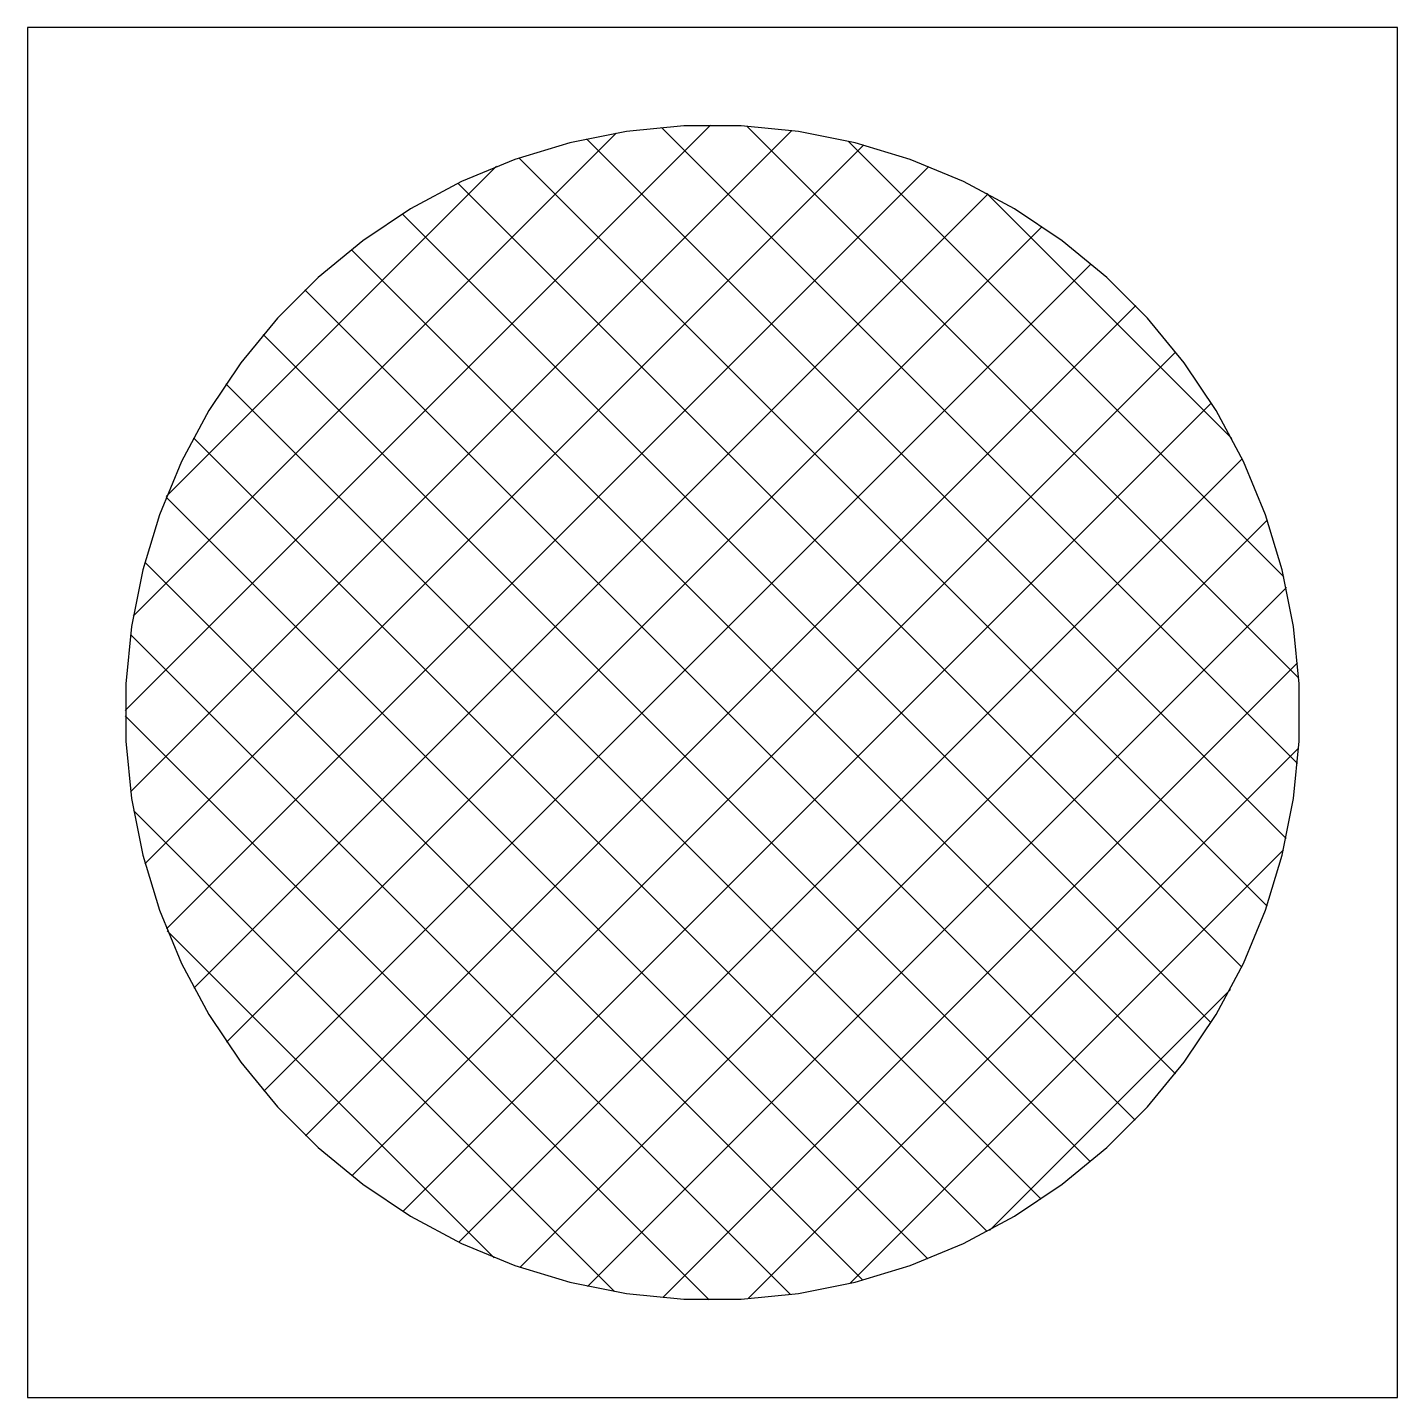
# Model space of a CAD drawing. Header units: inches. Extents: x -7 to 7, y -7 to 7.
import ezdxf

# ---------------------------------------------------------------- set-up
doc = ezdxf.new("R2010")
doc.units = ezdxf.units.IN
doc.header["$LTSCALE"] = 48
doc.header["$MEASUREMENT"] = 0

# ---------------------------------------------------------------- blocks, each defined once
blk = doc.blocks.new('Drain')
h = blk.add_hatch()
h.set_pattern_fill('ANSI37', color=54, scale=5, style=0)
h.set_pattern_definition([(45, (112.8552, 105.6167), (-0.4419417, 0.4419417), []), (135, (112.8552, 105.6167), (-0.4419417, -0.4419417), [])])
edge = h.paths.add_edge_path()
edge.add_arc((0, 0), 6, 0, 360)
for points in [[(-7, -7), (7, -7), (7, 7), (-7, 7)], [(-0.294, 5.993), (-0.88, 5.935), (-1.458, 5.82), (-2.021, 5.649), (-2.565, 5.424), (-3.085, 5.146), (-3.574, 4.819), (-4.029, 4.446), (-4.446, 4.029), (-4.819, 3.574), (-5.146, 3.085), (-5.424, 2.565), (-5.649, 2.021), (-5.82, 1.458), (-5.935, 0.88), (-5.993, 0.294), (-5.993, -0.294), (-5.935, -0.88), (-5.82, -1.458), (-5.649, -2.021), (-5.424, -2.565), (-5.146, -3.085), (-4.819, -3.574), (-4.446, -4.029), (-4.029, -4.446), (-3.574, -4.819), (-3.085, -5.146), (-2.565, -5.424), (-2.021, -5.649), (-1.458, -5.82), (-0.88, -5.935), (-0.294, -5.993), (0.294, -5.993), (0.88, -5.935), (1.458, -5.82), (2.021, -5.649), (2.565, -5.424), (3.085, -5.146), (3.574, -4.819), (4.029, -4.446), (4.446, -4.029), (4.819, -3.574), (5.146, -3.085), (5.424, -2.565), (5.649, -2.021), (5.82, -1.458), (5.935, -0.88), (5.993, -0.294), (5.993, 0.294), (5.935, 0.88), (5.82, 1.458), (5.649, 2.021), (5.424, 2.565), (5.146, 3.085), (4.819, 3.574), (4.446, 4.029), (4.029, 4.446), (3.574, 4.819), (3.085, 5.146), (2.565, 5.424), (2.021, 5.649), (1.458, 5.82), (0.88, 5.935), (0.294, 5.993)]]:
    blk.add_lwpolyline(points, close=True)

msp = doc.modelspace()

# ---------------------------------------------------------------- block references
msp.add_blockref('Drain', (0, 0))

doc.saveas('drawing.dxf')
